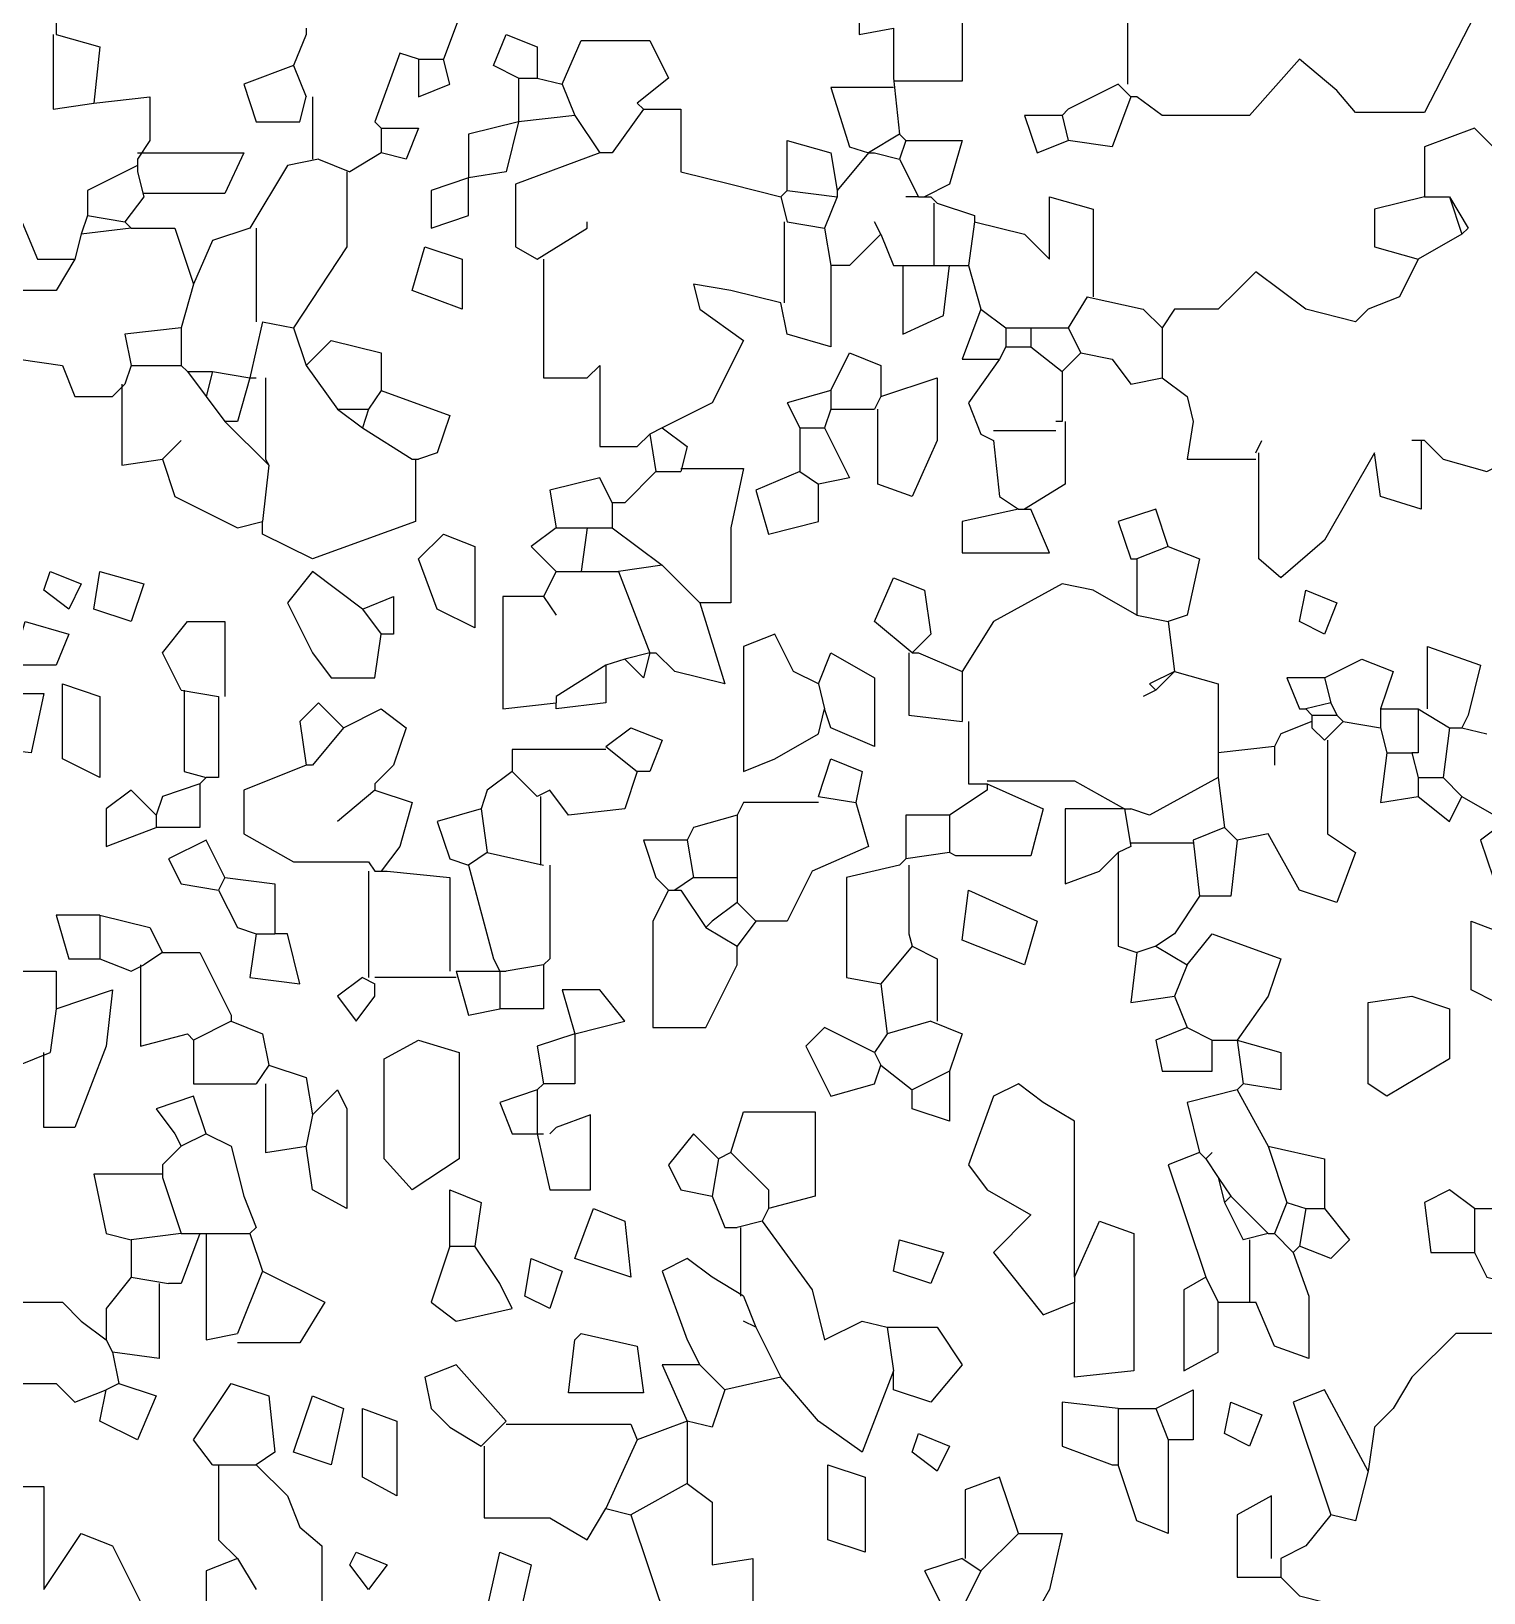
# Model space of a CAD drawing. Header units: metres. Extents: x -3.5 to 3.6, y -0.1 to 12.6.
# Drawn here: x -0.533 to 1.238, y 8.325 to 10.23 of the extents above; entities that cross this region are included whole.
import ezdxf

# ---------------------------------------------------------------- set-up
doc = ezdxf.new("R2010")
doc.units = ezdxf.units.M
doc.header["$LTSCALE"] = 0.2

msp = doc.modelspace()

# ---------------------------------------------------------------- linework, layer by layer
at = {"linetype": 'Continuous', "flags": 128}
for points in [[(0.3429, 10.3556), (0.4115, 10.3632), (0.4115, 10.2946), (0.4763, 10.3175), (0.4763, 10.226), (0.5182, 10.2337)], [(-0.0152, 10.3175), (-0.0076, 10.2565), (-0.0305, 10.1956)], [(1.2268, 10.2489), (1.3259, 10.2489), (1.3564, 10.2794), (1.3792, 10.2565), (1.4097, 10.2413), (1.4173, 10.2032), (1.4249, 10.1803), (1.3945, 10.1575), (1.4097, 10.1194), (1.4326, 10.0965), (1.3945, 10.0813), (1.3564, 10.0432), (1.2878, 10.0813), (1.2497, 10.0889), (1.2268, 10.1117), (1.1659, 10.0889), (1.1659, 10.0279)], [(-0.5029, 10.2413), (-0.5029, 10.226)], [(-0.1981, 10.2337), (-0.1981, 10.226)], [(0.602, 10.2413), (0.602, 10.1689), (0.5182, 10.1689)], [(0.5182, 10.2337), (0.5182, 10.1727)], [(0.8039, 10.2413), (0.8039, 10.1651)], [(1.2268, 10.2489), (1.1659, 10.1308), (1.082, 10.1308), (1.0592, 10.1575), (1.0135, 10.1956), (0.9525, 10.127), (0.8458, 10.127), (0.8153, 10.1498), (0.8077, 10.1498)], [(-0.5067, 10.226), (-0.5067, 10.1346), (-0.4572, 10.1422)], [(-0.5029, 10.226), (-0.4496, 10.2108), (-0.4572, 10.1422)], [(-0.1981, 10.226), (-0.2134, 10.1879)], [(0.061, 10.1727), (0.0305, 10.1879), (0.0457, 10.226), (0.0838, 10.2108), (0.0838, 10.1727)], [(0.1143, 10.1651), (0.1372, 10.2184), (0.221, 10.2184), (0.2438, 10.1727), (0.2057, 10.1422), (0.2134, 10.1346)], [(-0.061, 10.1956), (-0.0838, 10.2032), (-0.1143, 10.1194), (-0.1067, 10.1117)], [(-0.061, 10.1956), (-0.0305, 10.1956)], [(-0.061, 10.1956), (-0.061, 10.1498), (-0.0229, 10.1651), (-0.0305, 10.1956)], [(-0.2134, 10.1879), (-0.2743, 10.1651), (-0.2591, 10.1194), (-0.2057, 10.1194), (-0.1981, 10.1498)], [(-0.2134, 10.1879), (-0.1981, 10.1498)], [(0.061, 10.1727), (0.0838, 10.1727)], [(0.061, 10.1727), (0.061, 10.1194)], [(0.0838, 10.1727), (0.1143, 10.1651)], [(0.1143, 10.1651), (0.1295, 10.127)], [(0.5182, 10.1613), (0.442, 10.1613), (0.4648, 10.0889), (0.4877, 10.0813)], [(0.5182, 10.1727), (0.5258, 10.1041)], [(0.7925, 10.1651), (0.7315, 10.1346), (0.7239, 10.127)], [(0.7925, 10.1651), (0.8077, 10.1498)], [(-0.4572, 10.1422), (-0.3886, 10.1498), (-0.3886, 10.0965), (-0.4039, 10.0736)], [(-0.1905, 10.1498), (-0.1905, 10.0736)], [(0.8077, 10.1498), (0.7849, 10.0889), (0.7315, 10.0965)], [(0.061, 10.1194), (0, 10.1041), (0, 10.0508)], [(0.061, 10.1194), (0.0457, 10.0584), (0, 10.0508)], [(0.1295, 10.127), (0.061, 10.1194)], [(0.1295, 10.127), (0.16, 10.0813)], [(0.2134, 10.1346), (0.1753, 10.0813), (0.16, 10.0813)], [(0.2134, 10.1346), (0.2591, 10.1346), (0.2591, 10.0584), (0.32, 10.0432), (0.381, 10.0279)], [(0.7239, 10.127), (0.6782, 10.127), (0.6934, 10.0813), (0.7315, 10.0965)], [(0.7239, 10.127), (0.7315, 10.0965)], [(-0.1067, 10.1117), (-0.1067, 10.0813)], [(-0.1067, 10.1117), (-0.061, 10.1117), (-0.0762, 10.0736), (-0.1067, 10.0813)], [(0.5258, 10.1041), (0.4877, 10.0813)], [(0.5258, 10.1041), (0.5334, 10.0965)], [(-0.4039, 10.0813), (-0.2743, 10.0813), (-0.2972, 10.0317), (-0.3962, 10.0317)], [(-0.1067, 10.0813), (-0.1448, 10.0584)], [(0.16, 10.0813), (0.0572, 10.0432), (0.0572, 9.967), (0.0838, 9.9517)], [(0.3886, 10.0355), (0.3886, 10.0965), (0.442, 10.0813), (0.4496, 10.0355)], [(0.4877, 10.0813), (0.4496, 10.0355)], [(0.4877, 10.0813), (0.4953, 10.0813)], [(0.4953, 10.0813), (0.5258, 10.0736)], [(0.5334, 10.0965), (0.5258, 10.0736)], [(0.5334, 10.0965), (0.602, 10.0965), (0.5867, 10.0432), (0.5563, 10.0279)], [(-0.4039, 10.066), (-0.4648, 10.0355), (-0.4648, 10.0051)], [(-0.4039, 10.0736), (-0.4039, 10.066)], [(-0.4039, 10.066), (-0.4039, 10.0584)], [(-0.1829, 10.0736), (-0.221, 10.066), (-0.2667, 9.9898)], [(-0.1829, 10.0736), (-0.1448, 10.0584)], [(0.5258, 10.0736), (0.5486, 10.0279)], [(-0.6858, 10.0051), (-0.6325, 9.9898), (-0.5639, 10.0432), (-0.5258, 9.9517), (-0.4801, 9.9517)], [(-0.4039, 10.0584), (-0.3962, 10.0279)], [(-0.1486, 10.0584), (-0.1486, 9.967), (-0.2134, 9.8679)], [(0, 10.0508), (-0.0457, 10.0355), (-0.0457, 9.9898), (0, 10.0051), (0, 10.0508)], [(-0.3962, 10.0279), (-0.4191, 9.9974)], [(0.3886, 10.0355), (0.381, 10.0279)], [(0.381, 10.0279), (0.3886, 9.9974)], [(0.3886, 10.0355), (0.4496, 10.0279)], [(0.4496, 10.0279), (0.4343, 9.9898)], [(0.4496, 10.0355), (0.4496, 10.0279)], [(0.5486, 10.0279), (0.5334, 10.0279)], [(0.5486, 10.0279), (0.5563, 10.0279)], [(0.5563, 10.0279), (0.5639, 10.0279)], [(0.5639, 10.0279), (0.5715, 10.0203)], [(0.6172, 9.9974), (0.6782, 9.9822), (0.7087, 9.9517), (0.7087, 10.0279), (0.762, 10.0127), (0.762, 9.906)], [(1.1659, 10.0279), (1.1049, 10.0127), (1.1049, 9.967), (1.1582, 9.9517)], [(1.1659, 10.0279), (1.1963, 10.0279)], [(1.1963, 10.0279), (1.2192, 9.9898), (1.2116, 9.9822)], [(1.1963, 10.0279), (1.2116, 9.9822)], [(-0.4648, 10.0051), (-0.4724, 9.9822)], [(-0.4648, 10.0051), (-0.4191, 9.9974)], [(0.5677, 10.0203), (0.5677, 9.9441)], [(0.5715, 10.0203), (0.6172, 10.0051), (0.6172, 9.9974)], [(-0.4115, 9.9898), (-0.4724, 9.9822)], [(-0.4191, 9.9974), (-0.4115, 9.9898)], [(-0.4115, 9.9898), (-0.3581, 9.9898), (-0.3353, 9.9212)], [(-0.2667, 9.9898), (-0.3124, 9.9746), (-0.3353, 9.9212)], [(-0.2591, 9.9898), (-0.2591, 9.8755)], [(0.0838, 9.9517), (0.1448, 9.9898), (0.1448, 9.9974)], [(0.3848, 9.9974), (0.3848, 9.8984)], [(0.3886, 9.9974), (0.4343, 9.9898)], [(0.4343, 9.9898), (0.442, 9.9441)], [(0.5029, 9.9822), (0.4953, 9.9974)], [(0.6172, 9.9974), (0.6096, 9.9441)], [(-0.4724, 9.9822), (-0.4801, 9.9517)], [(-0.0533, 9.967), (-0.0076, 9.9517), (-0.0076, 9.8908), (-0.0686, 9.9136), (-0.0533, 9.967)], [(0.5029, 9.9822), (0.4648, 9.9441), (0.442, 9.9441)], [(0.5029, 9.9822), (0.5182, 9.9441), (0.5334, 9.9441)], [(1.2116, 9.9822), (1.1582, 9.9517)], [(-0.4801, 9.9517), (-0.5029, 9.9136), (-0.5486, 9.9136)], [(0.0914, 9.9517), (0.0914, 9.8069), (0.1448, 9.8069), (0.16, 9.8222), (0.16, 9.7231), (0.2057, 9.7231), (0.221, 9.7384)], [(1.1582, 9.9517), (1.1354, 9.906), (1.0973, 9.8908), (1.082, 9.8755), (1.0211, 9.8908), (0.9601, 9.9365), (0.9373, 9.9136), (0.9144, 9.8908), (0.8611, 9.8908), (0.8458, 9.8679)], [(0.442, 9.9441), (0.442, 9.845), (0.3886, 9.8603), (0.381, 9.8984)], [(0.5296, 9.9441), (0.5296, 9.8603), (0.5791, 9.8831), (0.5867, 9.9441)], [(0.5334, 9.9441), (0.5639, 9.9441)], [(0.5639, 9.9441), (0.5867, 9.9441)], [(0.5867, 9.9441), (0.6096, 9.9441)], [(0.6096, 9.9441), (0.6248, 9.8908)], [(-0.3353, 9.9212), (-0.3505, 9.8679)], [(0.381, 9.8984), (0.32, 9.9136), (0.2743, 9.9212), (0.2819, 9.8908), (0.3353, 9.8527), (0.2972, 9.7765), (0.2362, 9.746)], [(0.6248, 9.8908), (0.602, 9.8298), (0.6477, 9.8298)], [(0.6248, 9.8908), (0.6553, 9.8679)], [(0.7544, 9.906), (0.7315, 9.8679)], [(0.7544, 9.906), (0.823, 9.8908), (0.8458, 9.8679)], [(-0.2515, 9.8755), (-0.2667, 9.8069)], [(-0.2515, 9.8755), (-0.2134, 9.8679)], [(-0.3505, 9.8679), (-0.4191, 9.8603), (-0.4115, 9.8222)], [(-0.3505, 9.8679), (-0.3505, 9.8222)], [(-0.2134, 9.8679), (-0.1981, 9.8222)], [(-0.1981, 9.8222), (-0.1676, 9.8527), (-0.1067, 9.8374), (-0.1067, 9.7917)], [(0.6553, 9.8679), (0.6858, 9.8679)], [(0.6553, 9.8679), (0.6553, 9.845)], [(0.6858, 9.8679), (0.7315, 9.8679)], [(0.6858, 9.8679), (0.6858, 9.845)], [(0.7315, 9.8679), (0.7468, 9.8374)], [(0.8458, 9.8679), (0.8458, 9.8069)], [(0.442, 9.7917), (0.4648, 9.8374), (0.5029, 9.8222), (0.5029, 9.7841)], [(0.6553, 9.845), (0.6477, 9.8298)], [(0.6553, 9.845), (0.6858, 9.845)], [(0.6858, 9.845), (0.7239, 9.8146)], [(0.7468, 9.8374), (0.7239, 9.8146)], [(0.7468, 9.8374), (0.7849, 9.8298), (0.8077, 9.7993), (0.8458, 9.8069)], [(-0.5486, 9.8298), (-0.4953, 9.8222), (-0.4801, 9.7841), (-0.4343, 9.7841), (-0.4191, 9.7993)], [(-0.4115, 9.8222), (-0.4191, 9.7993)], [(-0.4115, 9.8222), (-0.3505, 9.8222)], [(-0.3505, 9.8222), (-0.3429, 9.8146)], [(-0.3429, 9.8146), (-0.3124, 9.8146)], [(-0.3429, 9.8146), (-0.32, 9.7841)], [(-0.3124, 9.8146), (-0.32, 9.7841)], [(-0.3124, 9.8146), (-0.2667, 9.8069)], [(-0.1981, 9.8222), (-0.16, 9.7688)], [(0.6477, 9.8298), (0.6096, 9.7765), (0.6248, 9.7384), (0.6401, 9.7307)], [(0.7239, 9.8146), (0.7239, 9.7536), (0.7163, 9.7536)], [(-0.4229, 9.7993), (-0.4229, 9.7003), (-0.3734, 9.7079)], [(-0.2667, 9.8069), (-0.2819, 9.7536), (-0.2972, 9.7536)], [(-0.2667, 9.8069), (-0.2591, 9.8069)], [(-0.2477, 9.8069), (-0.2477, 9.7079), (-0.2438, 9.7003)], [(0.5029, 9.7841), (0.5715, 9.8069), (0.5715, 9.7307), (0.541, 9.6622), (0.4991, 9.6774), (0.4991, 9.7688)], [(0.8458, 9.8069), (0.8763, 9.7841), (0.8839, 9.7536), (0.8763, 9.7079), (0.9601, 9.7079)], [(-0.32, 9.7841), (-0.2972, 9.7536)], [(-0.1067, 9.7917), (-0.1219, 9.7688)], [(-0.1067, 9.7917), (-0.0229, 9.7612), (-0.0381, 9.7155), (-0.061, 9.7079)], [(0.442, 9.7917), (0.3886, 9.7765), (0.4039, 9.746)], [(0.442, 9.7917), (0.442, 9.7688)], [(0.5029, 9.7841), (0.4953, 9.7688)], [(-0.16, 9.7688), (-0.1219, 9.7688)], [(-0.16, 9.7688), (-0.1295, 9.746)], [(-0.1219, 9.7688), (-0.1295, 9.746)], [(0.442, 9.7688), (0.4343, 9.746)], [(0.442, 9.7688), (0.4953, 9.7688)], [(-0.2972, 9.7536), (-0.2438, 9.7003)], [(-0.1295, 9.746), (-0.0686, 9.7079), (-0.061, 9.7079)], [(0.2362, 9.746), (0.221, 9.7384)], [(0.221, 9.7384), (0.2286, 9.6926)], [(0.2362, 9.746), (0.2667, 9.7231), (0.2591, 9.6926)], [(0.4039, 9.746), (0.4343, 9.746)], [(0.4039, 9.746), (0.4039, 9.6926)], [(0.4343, 9.746), (0.4648, 9.685), (0.4267, 9.6774)], [(0.7163, 9.7422), (0.6401, 9.7422)], [(0.7277, 9.7536), (0.7277, 9.6774), (0.6782, 9.6469)], [(-0.3734, 9.7079), (-0.3505, 9.7307)], [(0.6401, 9.7307), (0.6477, 9.6622), (0.6706, 9.6469)], [(0.9601, 9.7155), (0.9677, 9.7307)], [(1.1621, 9.7307), (1.1621, 9.6469), (1.1125, 9.6622), (1.1049, 9.7155), (1.0439, 9.6088), (0.9906, 9.5631), (0.9639, 9.586), (0.9639, 9.7155)], [(1.1659, 9.7307), (1.1506, 9.7307)], [(1.1659, 9.7307), (1.1887, 9.7079), (1.2421, 9.6926), (1.2573, 9.7003)], [(-0.3734, 9.7079), (-0.3581, 9.6622), (-0.2819, 9.6241), (-0.2515, 9.6317)], [(-0.0648, 9.7079), (-0.0648, 9.6317), (-0.1905, 9.586), (-0.2515, 9.6164), (-0.2515, 9.6317)], [(-0.2438, 9.7003), (-0.2515, 9.6317)], [(0.1753, 9.6545), (0.16, 9.685), (0.0991, 9.6698), (0.1067, 9.6241)], [(0.2286, 9.6926), (0.1905, 9.6545), (0.1753, 9.6545)], [(0.2286, 9.6926), (0.2591, 9.6926)], [(0.2591, 9.6965), (0.3353, 9.6965), (0.32, 9.6241), (0.32, 9.5326), (0.2819, 9.5326)], [(0.4039, 9.6926), (0.3505, 9.6698), (0.3658, 9.6164), (0.4267, 9.6317), (0.4267, 9.6774)], [(0.4039, 9.6926), (0.4267, 9.6774)], [(0.1753, 9.6545), (0.1753, 9.6241)], [(0.6706, 9.6469), (0.602, 9.6317), (0.602, 9.5936), (0.7087, 9.5936), (0.6858, 9.6469)], [(0.6706, 9.6469), (0.6782, 9.6469)], [(0.6782, 9.6469), (0.6858, 9.6469)], [(0.8534, 9.6012), (0.8382, 9.6469), (0.7925, 9.6317), (0.8077, 9.586), (0.8153, 9.586)], [(0.1067, 9.6241), (0.0762, 9.6012), (0.1067, 9.5707)], [(0.1067, 9.6241), (0.1448, 9.6241)], [(0.1448, 9.6241), (0.1372, 9.5707)], [(0.1448, 9.6241), (0.1753, 9.6241)], [(0.1753, 9.6241), (0.2362, 9.5783)], [(-0.0305, 9.6164), (0.0076, 9.6012), (0.0076, 9.5021), (-0.0381, 9.525), (-0.061, 9.586), (-0.0305, 9.6164)], [(0.8534, 9.6012), (0.8153, 9.586)], [(0.8153, 9.586), (0.8153, 9.5174)], [(0.8534, 9.6012), (0.8915, 9.586), (0.8763, 9.5174), (0.8534, 9.5098)], [(-0.5105, 9.5707), (-0.4724, 9.5555), (-0.4877, 9.525), (-0.5182, 9.5479), (-0.5105, 9.5707)], [(-0.4496, 9.5707), (-0.3962, 9.5555), (-0.4115, 9.5098), (-0.4572, 9.525), (-0.4496, 9.5707)], [(-0.1295, 9.525), (-0.1905, 9.5707), (-0.221, 9.5326), (-0.1905, 9.4717), (-0.1676, 9.4412), (-0.1143, 9.4412), (-0.1067, 9.4945)], [(0.1067, 9.5707), (0.0914, 9.5402)], [(0.1067, 9.5707), (0.1372, 9.5707)], [(0.1372, 9.5707), (0.1829, 9.5707)], [(0.2362, 9.5783), (0.1829, 9.5707)], [(0.1829, 9.5707), (0.221, 9.4717)], [(0.2362, 9.5783), (0.2819, 9.5326)], [(0.541, 9.4717), (0.4953, 9.5098), (0.5182, 9.5631), (0.5563, 9.5479), (0.5639, 9.4945), (0.541, 9.4717)], [(0.8153, 9.5174), (0.762, 9.5479), (0.7239, 9.5555), (0.6401, 9.5098), (0.602, 9.4488)], [(1.0211, 9.5479), (1.0592, 9.5326), (1.0439, 9.4945), (1.0135, 9.5098), (1.0211, 9.5479)], [(-0.1295, 9.525), (-0.0914, 9.5402), (-0.0914, 9.4945), (-0.1067, 9.4945)], [(0.0914, 9.5402), (0.0419, 9.5402), (0.0419, 9.4031), (0.1067, 9.4107)], [(0.0914, 9.5402), (0.1067, 9.5174)], [(0.2819, 9.5326), (0.3124, 9.4336), (0.2515, 9.4488), (0.2286, 9.4717)], [(-0.541, 9.5098), (-0.4877, 9.4945), (-0.5029, 9.4564), (-0.5563, 9.4564), (-0.541, 9.5098)], [(-0.3505, 9.4259), (-0.3734, 9.4717), (-0.3429, 9.5098), (-0.2972, 9.5098), (-0.2972, 9.4183)], [(-0.1295, 9.525), (-0.1067, 9.4945)], [(0.8153, 9.5174), (0.8534, 9.5098)], [(0.8534, 9.5098), (0.8611, 9.4488)], [(0.4267, 9.4336), (0.3962, 9.4488), (0.3734, 9.4945), (0.3353, 9.4793), (0.3353, 9.3269), (0.3734, 9.3421), (0.4267, 9.3726), (0.4343, 9.4031)], [(0.221, 9.4717), (0.1905, 9.464)], [(0.221, 9.4717), (0.2134, 9.4412), (0.1905, 9.464)], [(0.221, 9.4717), (0.2286, 9.4717)], [(0.4267, 9.4336), (0.442, 9.4717), (0.4953, 9.4412), (0.4953, 9.3574), (0.442, 9.3802), (0.4343, 9.4031)], [(0.5372, 9.4717), (0.5372, 9.3955), (0.602, 9.3878)], [(0.541, 9.4717), (0.5486, 9.4717)], [(0.5486, 9.4717), (0.602, 9.4488)], [(1.1697, 9.4031), (1.1697, 9.4793), (1.2344, 9.4564), (1.2192, 9.3955), (1.2116, 9.3802)], [(0.1676, 9.4564), (0.1067, 9.4183), (0.1067, 9.4107)], [(0.1676, 9.4564), (0.1676, 9.4107), (0.1067, 9.4031), (0.1067, 9.4107)], [(0.1905, 9.464), (0.1676, 9.4564)], [(1.0439, 9.4412), (1.0897, 9.464), (1.1278, 9.4488), (1.1125, 9.4031)], [(-0.4953, 9.4336), (-0.4496, 9.4183), (-0.4496, 9.3193), (-0.4953, 9.3421), (-0.4953, 9.4336)], [(0.4267, 9.4336), (0.4343, 9.4031)], [(0.602, 9.4488), (0.602, 9.3878)], [(0.8611, 9.4488), (0.8306, 9.4336), (0.8382, 9.4259)], [(0.8611, 9.4488), (0.8382, 9.4259)], [(0.8611, 9.4488), (0.9144, 9.4336), (0.9144, 9.3497)], [(1.0439, 9.4412), (0.9982, 9.4412), (1.0135, 9.4031), (1.0211, 9.4031)], [(1.0439, 9.4412), (1.0516, 9.4107)], [(-0.602, 9.4221), (-0.5182, 9.4221), (-0.5334, 9.3497), (-0.602, 9.3574)], [(-0.3505, 9.4259), (-0.3048, 9.4183)], [(-0.3467, 9.4259), (-0.3467, 9.3269), (-0.32, 9.3193)], [(-0.3048, 9.4183), (-0.3048, 9.3193), (-0.32, 9.3193)], [(0.8382, 9.4259), (0.823, 9.4183)], [(-0.1524, 9.3802), (-0.1829, 9.4107), (-0.2057, 9.3878), (-0.1981, 9.3345)], [(-0.1524, 9.3802), (-0.1067, 9.4031), (-0.0762, 9.3802), (-0.0914, 9.3345), (-0.1143, 9.3116), (-0.1143, 9.304)], [(1.0516, 9.4107), (1.0211, 9.4031)], [(1.0211, 9.4031), (1.0287, 9.3955)], [(1.0287, 9.3955), (1.0592, 9.3955)], [(1.0287, 9.3955), (1.0287, 9.3878)], [(1.0516, 9.4107), (1.0592, 9.3955)], [(1.0592, 9.3955), (1.0668, 9.3878)], [(1.1125, 9.4031), (1.1582, 9.4031)], [(1.1125, 9.4031), (1.1125, 9.3802)], [(1.1582, 9.3955), (1.1582, 9.3497), (1.1506, 9.3497)], [(1.1582, 9.4031), (1.1582, 9.3955)], [(1.1582, 9.4031), (1.1963, 9.3802)], [(-0.1524, 9.3802), (-0.1905, 9.3345), (-0.1981, 9.3345)], [(0.1676, 9.3574), (0.1981, 9.3802), (0.2362, 9.365), (0.221, 9.3269), (0.2057, 9.3269)], [(0.6096, 9.3878), (0.6096, 9.3116), (0.6325, 9.3116)], [(1.0287, 9.3878), (0.9906, 9.3726), (0.983, 9.3574)], [(1.0287, 9.3878), (1.0287, 9.3802)], [(1.0287, 9.3802), (1.0439, 9.365)], [(1.0668, 9.3878), (1.0439, 9.365)], [(1.0668, 9.3878), (1.1125, 9.3802)], [(1.1125, 9.3802), (1.1201, 9.3497)], [(1.1963, 9.3802), (1.1887, 9.3193)], [(1.1963, 9.3802), (1.2116, 9.3802)], [(1.2116, 9.3802), (1.2421, 9.3726)], [(0.1676, 9.3574), (0.2057, 9.3269)], [(0.983, 9.3574), (0.9144, 9.3497)], [(1.0478, 9.365), (1.0478, 9.2507), (1.082, 9.2278), (1.0592, 9.1669), (1.0135, 9.1821), (0.9754, 9.2507), (0.9373, 9.2431)], [(0.983, 9.3574), (0.983, 9.3345)], [(0.1676, 9.3536), (0.0533, 9.3536), (0.0533, 9.3269)], [(0.4267, 9.2964), (0.442, 9.3421), (0.4801, 9.3269), (0.4724, 9.2888)], [(0.9144, 9.3497), (0.9144, 9.3193)], [(1.1201, 9.3497), (1.1125, 9.2888), (1.1582, 9.2964)], [(1.1201, 9.3497), (1.1506, 9.3497)], [(1.1506, 9.3497), (1.1582, 9.3193)], [(-0.32, 9.3193), (-0.3277, 9.3116)], [(-0.1981, 9.3345), (-0.2743, 9.304), (-0.2743, 9.2507), (-0.2134, 9.2164), (-0.1219, 9.2164), (-0.1143, 9.205)], [(0.0533, 9.3269), (0.0229, 9.304), (0.0152, 9.2812)], [(0.0533, 9.3269), (0.0838, 9.2964)], [(0.2057, 9.3269), (0.1905, 9.2812), (0.1219, 9.2735), (0.0991, 9.304), (0.0838, 9.2964)], [(0.9144, 9.3193), (0.8306, 9.2735), (0.8077, 9.2812)], [(0.9144, 9.3193), (0.922, 9.2583)], [(1.1582, 9.3193), (1.1887, 9.3193)], [(1.1582, 9.3193), (1.1582, 9.2964)], [(1.1887, 9.3193), (1.2116, 9.2964)], [(-0.381, 9.2735), (-0.4115, 9.304), (-0.442, 9.2812), (-0.442, 9.2354), (-0.381, 9.2583)], [(-0.3277, 9.3116), (-0.3734, 9.2964), (-0.381, 9.2735)], [(-0.3277, 9.3116), (-0.3277, 9.2583), (-0.381, 9.2583)], [(-0.1143, 9.304), (-0.16, 9.2659)], [(-0.1143, 9.304), (-0.0686, 9.2888), (-0.0838, 9.2354), (-0.1067, 9.205)], [(0.6325, 9.3116), (0.701, 9.2812), (0.6858, 9.224), (0.5944, 9.224), (0.5867, 9.2278)], [(0.6325, 9.304), (0.5867, 9.2735)], [(0.6325, 9.3155), (0.7391, 9.3155), (0.8001, 9.2812)], [(0.6325, 9.3116), (0.6325, 9.304)], [(0.0152, 9.2812), (-0.0381, 9.2659), (-0.0229, 9.2202), (0, 9.2126)], [(0.0152, 9.2812), (0.0229, 9.2278)], [(0.0876, 9.2964), (0.0876, 9.2126)], [(0.4267, 9.2888), (0.3353, 9.2888), (0.3277, 9.2735)], [(0.4724, 9.2888), (0.4877, 9.2354), (0.4191, 9.205), (0.3886, 9.144), (0.3505, 9.144)], [(0.4267, 9.2964), (0.4724, 9.2888)], [(0.8001, 9.2812), (0.7277, 9.2812), (0.7277, 9.1897), (0.7696, 9.205), (0.7925, 9.2278)], [(0.8001, 9.2812), (0.8077, 9.2812)], [(0.8001, 9.2812), (0.8077, 9.2354)], [(1.1582, 9.2964), (1.1963, 9.2659), (1.2116, 9.2964)], [(1.2116, 9.2964), (1.2649, 9.2659)], [(-0.381, 9.2735), (-0.381, 9.2583)], [(0.3277, 9.2735), (0.2743, 9.2583), (0.2667, 9.2431)], [(0.3277, 9.2735), (0.3277, 9.1973)], [(0.5867, 9.2735), (0.5334, 9.2735), (0.5334, 9.2202)], [(0.5867, 9.2735), (0.5867, 9.2278)], [(1.2649, 9.2659), (1.2344, 9.2431), (1.2497, 9.1973), (1.303, 9.2126), (1.3106, 9.2278)], [(-0.2972, 9.1973), (-0.32, 9.2431), (-0.3658, 9.2202), (-0.3505, 9.1897), (-0.3048, 9.1821)], [(0.2667, 9.2431), (0.2134, 9.2431), (0.2286, 9.1973), (0.2438, 9.1821)], [(0.2667, 9.2431), (0.2743, 9.1973)], [(0.922, 9.2583), (0.8839, 9.2431)], [(0.8839, 9.2431), (0.8915, 9.1745)], [(0.9373, 9.2431), (0.9296, 9.1745), (0.8915, 9.1745)], [(0.922, 9.2583), (0.9373, 9.2431)], [(0.0229, 9.2278), (0, 9.2126)], [(0.0229, 9.2278), (0.0914, 9.2126)], [(0.5867, 9.2278), (0.5334, 9.2202)], [(0.8077, 9.2354), (0.7925, 9.2278)], [(0.7925, 9.2278), (0.7925, 9.1135), (0.8153, 9.1059)], [(0.8839, 9.2392), (0.8077, 9.2392)], [(-0.1219, 9.205), (-0.1219, 9.0754)], [(-0.1143, 9.205), (-0.1067, 9.205)], [(-0.1067, 9.205), (-0.0991, 9.205)], [(-0.0991, 9.205), (-0.0229, 9.1973), (-0.0229, 9.083)], [(0, 9.2126), (0.0305, 9.0983), (0.0381, 9.083)], [(0.0991, 9.2126), (0.0991, 9.0983), (0.0914, 9.0907)], [(0.5258, 9.2126), (0.461, 9.1973), (0.461, 9.0754), (0.5029, 9.0678)], [(0.5334, 9.2202), (0.5258, 9.2126)], [(0.5372, 9.2126), (0.5372, 9.1288), (0.541, 9.1135)], [(-0.2972, 9.1973), (-0.3048, 9.1821)], [(-0.2972, 9.1973), (-0.2362, 9.1897), (-0.2362, 9.1288)], [(0.2743, 9.1973), (0.2515, 9.1821)], [(0.2743, 9.1973), (0.3277, 9.1973)], [(0.3277, 9.1973), (0.3277, 9.1669)], [(-0.6401, 9.1669), (-0.5829, 9.1669), (-0.5829, 9.083), (-0.5029, 9.083), (-0.5029, 9.0373)], [(-0.3048, 9.1821), (-0.2819, 9.1364), (-0.2591, 9.1288)], [(0.2438, 9.1821), (0.2248, 9.144), (0.2248, 9.0145), (0.2896, 9.0145), (0.3277, 9.0907), (0.3277, 9.1135)], [(0.2438, 9.1821), (0.2515, 9.1821)], [(0.2515, 9.1821), (0.2591, 9.1821)], [(0.2591, 9.1821), (0.2896, 9.1364)], [(0.3277, 9.1669), (0.2972, 9.144), (0.2896, 9.1364)], [(0.3277, 9.1669), (0.3505, 9.144)], [(0.6096, 9.1821), (0.6934, 9.144), (0.6782, 9.0907), (0.602, 9.1211), (0.6096, 9.1821)], [(0.8915, 9.1745), (0.8611, 9.1288), (0.8382, 9.1135)], [(-0.4496, 9.1516), (-0.5029, 9.1516), (-0.4877, 9.0983), (-0.4496, 9.0983)], [(-0.4496, 9.1516), (-0.3886, 9.1364), (-0.3734, 9.1059)], [(-0.4496, 9.1516), (-0.4496, 9.0983)], [(-0.2591, 9.1288), (-0.2667, 9.0754), (-0.2057, 9.0678), (-0.221, 9.1288), (-0.2362, 9.1288)], [(-0.2591, 9.1288), (-0.2362, 9.1288)], [(0.2896, 9.1364), (0.3277, 9.1135)], [(0.3505, 9.144), (0.3277, 9.1135)], [(0.8763, 9.0907), (0.9068, 9.1288), (0.9906, 9.0983), (0.9754, 9.0526), (0.9373, 8.9992)], [(1.223, 9.144), (1.284, 9.1211), (1.284, 9.0297), (1.223, 9.0602), (1.223, 9.144)], [(0.541, 9.1135), (0.5029, 9.0678)], [(0.541, 9.1135), (0.5715, 9.0983), (0.5715, 9.0221)], [(0.8382, 9.1135), (0.8153, 9.1059)], [(0.8382, 9.1135), (0.8763, 9.0907)], [(-0.4496, 9.0983), (-0.4115, 9.083), (-0.3962, 9.0907)], [(-0.4001, 9.0907), (-0.4001, 8.9916), (-0.3429, 9.0068), (-0.3353, 8.9992)], [(-0.3734, 9.1059), (-0.3962, 9.0907)], [(-0.3734, 9.1059), (-0.3277, 9.1059), (-0.2896, 9.0297), (-0.2896, 9.0221)], [(0.0914, 9.0907), (0.0914, 9.0373), (0.0381, 9.0373)], [(0.0914, 9.0907), (0.0457, 9.083)], [(0.8153, 9.1059), (0.8077, 9.0449), (0.8611, 9.0526)], [(0.8763, 9.0907), (0.8611, 9.0526)], [(-0.1295, 9.0754), (-0.16, 9.0526), (-0.1372, 9.0221), (-0.1143, 9.0526), (-0.1143, 9.0678)], [(-0.1295, 9.0754), (-0.1143, 9.0678)], [(-0.0152, 9.0754), (-0.1143, 9.0754)], [(-0.0152, 9.083), (0.0381, 9.083)], [(-0.0152, 9.083), (0, 9.0297), (0.0381, 9.0373)], [(0.0381, 9.083), (0.0457, 9.083)], [(0.0381, 9.083), (0.0381, 9.0373)], [(-0.5029, 9.0373), (-0.4343, 9.0602), (-0.442, 8.9916), (-0.4801, 8.8925), (-0.5182, 8.8925), (-0.5182, 8.984)], [(0.1295, 9.0068), (0.1905, 9.0221), (0.16, 9.0602), (0.1143, 9.0602), (0.1295, 9.0068)], [(0.5029, 9.0678), (0.5105, 9.0068)], [(0.8611, 9.0526), (0.8763, 9.0145)], [(1.1506, 9.0526), (1.1963, 9.0373), (1.1963, 8.9764), (1.1201, 8.9306), (1.0973, 8.9459), (1.0973, 9.0449), (1.1506, 9.0526)], [(-0.5029, 9.0373), (-0.5105, 8.984)], [(-0.6477, 9.0221), (-0.5791, 8.9992), (-0.5486, 8.9687), (-0.5105, 8.984)], [(-0.2896, 9.0221), (-0.3353, 8.9992)], [(-0.2896, 9.0221), (-0.2515, 9.0068), (-0.2438, 8.9687)], [(0.4953, 8.984), (0.4343, 9.0145), (0.4115, 8.9916), (0.442, 8.9306), (0.4953, 8.9459), (0.5029, 8.9687)], [(0.5639, 9.0221), (0.5105, 9.0068)], [(0.5639, 9.0221), (0.602, 9.0068), (0.5867, 8.9611)], [(0.8763, 9.0145), (0.8382, 8.9992), (0.8458, 8.9611), (0.9068, 8.9611), (0.9068, 8.9992)], [(0.8763, 9.0145), (0.9068, 8.9992)], [(-0.3353, 8.9992), (-0.3353, 8.9459), (-0.2591, 8.9459)], [(-0.061, 8.9992), (-0.0114, 8.984), (-0.0114, 8.8544), (-0.0686, 8.8163), (-0.1029, 8.8544), (-0.1029, 8.9764), (-0.061, 8.9992)], [(0.1295, 9.0068), (0.0838, 8.9916), (0.0914, 8.9459)], [(0.1295, 9.0068), (0.1295, 8.9459), (0.0914, 8.9459)], [(0.5105, 9.0068), (0.4953, 8.984)], [(0.9068, 8.9992), (0.9373, 8.9992)], [(0.9373, 8.9992), (0.9449, 8.9459)], [(0.9373, 8.9992), (0.9906, 8.984), (0.9906, 8.9383), (0.9449, 8.9459)], [(0.4953, 8.984), (0.5029, 8.9687)], [(-0.2438, 8.9687), (-0.2591, 8.9459)], [(-0.2438, 8.9687), (-0.1981, 8.9535), (-0.1905, 8.9078)], [(0.5029, 8.9687), (0.541, 8.9383)], [(0.5867, 8.9611), (0.541, 8.9383)], [(0.5867, 8.9611), (0.5867, 8.9002), (0.541, 8.9154), (0.541, 8.9383)], [(-0.2477, 8.9459), (-0.2477, 8.8621), (-0.1981, 8.8697)], [(-0.1905, 8.9078), (-0.16, 8.9383), (-0.1486, 8.9154), (-0.1486, 8.7935), (-0.1905, 8.8163), (-0.1981, 8.8697)], [(0.0838, 8.9383), (0.0381, 8.923), (0.0533, 8.8849), (0.0838, 8.8849)], [(0.0914, 8.9459), (0.0838, 8.9383)], [(0.0838, 8.9383), (0.0838, 8.8849)], [(0.7391, 8.7097), (0.7391, 8.9002), (0.701, 8.923), (0.6706, 8.9459), (0.6401, 8.9306), (0.6096, 8.8468), (0.6325, 8.8163), (0.6858, 8.7859), (0.6401, 8.7401), (0.701, 8.6639), (0.7391, 8.6792)], [(0.9373, 8.9383), (0.8763, 8.923), (0.8915, 8.8621)], [(0.9449, 8.9459), (0.9373, 8.9383)], [(0.9373, 8.9383), (0.9754, 8.8697)], [(-0.32, 8.8849), (-0.3353, 8.9306), (-0.381, 8.9154), (-0.3581, 8.8849), (-0.3505, 8.8697)], [(-0.1905, 8.9078), (-0.1981, 8.8697)], [(0.0838, 8.8849), (0.0991, 8.8163), (0.1486, 8.8163), (0.1486, 8.9078), (0.1067, 8.8925), (0.0991, 8.8849)], [(0.32, 8.8621), (0.3353, 8.9116), (0.4229, 8.9116), (0.4229, 8.8087), (0.3658, 8.7935)], [(-0.32, 8.8849), (-0.3505, 8.8697)], [(-0.32, 8.8849), (-0.2896, 8.8697), (-0.2743, 8.8087), (-0.2591, 8.7706), (-0.2667, 8.763)], [(0.0838, 8.8849), (0.0914, 8.8849)], [(0.3048, 8.8544), (0.2743, 8.8849), (0.2438, 8.8468), (0.2591, 8.8163), (0.2972, 8.8087)], [(-0.3505, 8.8697), (-0.3734, 8.8468), (-0.3734, 8.8316)], [(0.32, 8.8621), (0.3048, 8.8544)], [(0.32, 8.8621), (0.3658, 8.8163), (0.3658, 8.7935)], [(0.8915, 8.8621), (0.8534, 8.8468), (0.8992, 8.7097)], [(0.8915, 8.8621), (0.8992, 8.8544)], [(0.8992, 8.8544), (0.9068, 8.8621)], [(0.9754, 8.8697), (0.9982, 8.8011)], [(0.9754, 8.8697), (1.0439, 8.8544), (1.0439, 8.7935)], [(0.3048, 8.8544), (0.2972, 8.8087)], [(0.8992, 8.8544), (0.9144, 8.8316)], [(-0.3734, 8.8354), (-0.4572, 8.8354), (-0.442, 8.763), (-0.4115, 8.7554)], [(-0.3734, 8.8316), (-0.3505, 8.763)], [(0.9144, 8.8316), (0.9296, 8.8087)], [(0.9144, 8.8316), (0.922, 8.8011)], [(-0.0229, 8.7478), (-0.0229, 8.8163), (0.0152, 8.8011), (0.0076, 8.7478)], [(0.2972, 8.8087), (0.3124, 8.7706), (0.3277, 8.7706)], [(0.9296, 8.8087), (0.922, 8.8011)], [(0.9296, 8.8087), (0.9754, 8.763)], [(1.2268, 8.7935), (1.1963, 8.8163), (1.1659, 8.8011), (1.1735, 8.7401), (1.2268, 8.7401)], [(0.1524, 8.7935), (0.1905, 8.7782), (0.1981, 8.7097), (0.1295, 8.7325), (0.1524, 8.7935)], [(0.3658, 8.7935), (0.3581, 8.7782)], [(0.922, 8.8011), (0.9449, 8.7554)], [(0.9982, 8.8011), (0.983, 8.763)], [(0.9982, 8.8011), (1.0211, 8.7935)], [(1.0211, 8.7935), (1.0135, 8.7478)], [(1.0439, 8.7935), (1.0744, 8.7554), (1.0516, 8.7325), (1.0135, 8.7478)], [(1.0211, 8.7935), (1.0439, 8.7935)], [(1.2268, 8.7935), (1.2954, 8.7935)], [(1.2268, 8.7935), (1.2268, 8.7401)], [(0.3581, 8.7782), (0.3277, 8.7706)], [(0.3315, 8.7706), (0.3315, 8.6868)], [(0.3581, 8.7782), (0.4191, 8.6944), (0.4343, 8.6335), (0.4801, 8.6563), (0.5105, 8.6487)], [(0.7391, 8.7097), (0.7696, 8.7782), (0.8115, 8.763), (0.8115, 8.5954), (0.7391, 8.5877), (0.7391, 8.6792)], [(-0.3505, 8.763), (-0.4115, 8.7554)], [(-0.4115, 8.7554), (-0.4115, 8.7097)], [(-0.3277, 8.763), (-0.3505, 8.702), (-0.3658, 8.702)], [(-0.3505, 8.763), (-0.3277, 8.763)], [(-0.3277, 8.763), (-0.32, 8.763)], [(-0.32, 8.763), (-0.3124, 8.763)], [(-0.32, 8.763), (-0.32, 8.6335), (-0.2819, 8.6411)], [(-0.3124, 8.763), (-0.2667, 8.763)], [(-0.2667, 8.763), (-0.2515, 8.7173)], [(-0.0229, 8.7478), (-0.0457, 8.6792), (-0.0152, 8.6563), (0.0533, 8.6716), (0.0381, 8.702), (0.0076, 8.7478)], [(-0.0229, 8.7478), (0.0076, 8.7478)], [(0.5258, 8.7554), (0.5791, 8.7401), (0.5639, 8.702), (0.5182, 8.7173), (0.5258, 8.7554)], [(0.9754, 8.763), (0.9449, 8.7554)], [(0.9525, 8.7554), (0.9525, 8.6792)], [(0.9754, 8.763), (0.983, 8.763)], [(0.983, 8.763), (1.0058, 8.7401)], [(1.0135, 8.7478), (1.0058, 8.7401)], [(0.0762, 8.7325), (0.1143, 8.7173), (0.0991, 8.6716), (0.0686, 8.6868), (0.0762, 8.7325)], [(0.3353, 8.6868), (0.2972, 8.7097), (0.2667, 8.7325), (0.2362, 8.7173), (0.2667, 8.6335), (0.2819, 8.603)], [(1.0058, 8.7401), (1.0249, 8.6868), (1.0249, 8.6106), (0.983, 8.6258), (0.9601, 8.6792)], [(1.2268, 8.7401), (1.2421, 8.7097), (1.2725, 8.702)], [(-0.4115, 8.7097), (-0.442, 8.6716), (-0.442, 8.6335)], [(-0.4115, 8.7097), (-0.3658, 8.702)], [(-0.2515, 8.7173), (-0.1753, 8.6792), (-0.2057, 8.6297), (-0.2819, 8.6297)], [(-0.2515, 8.7173), (-0.2819, 8.6411)], [(0.7391, 8.7097), (0.7391, 8.6792)], [(0.8992, 8.7097), (0.8725, 8.6944), (0.8725, 8.5954), (0.9144, 8.6182), (0.9144, 8.6792)], [(0.8992, 8.7097), (0.9144, 8.6792)], [(-0.3772, 8.702), (-0.3772, 8.6106), (-0.4343, 8.6182)], [(-0.5486, 8.6792), (-0.4953, 8.6792), (-0.4724, 8.6563), (-0.442, 8.6335)], [(0.3353, 8.6868), (0.3505, 8.6487)], [(0.9144, 8.6792), (0.9601, 8.6792)], [(0.3505, 8.6487), (0.3353, 8.6563)], [(-0.442, 8.6335), (-0.4343, 8.6182)], [(0.1372, 8.6411), (0.2057, 8.6258), (0.2134, 8.5687), (0.1219, 8.5687), (0.1295, 8.6335), (0.1372, 8.6411)], [(0.3505, 8.6487), (0.381, 8.5877)], [(0.5105, 8.6487), (0.5182, 8.5954)], [(0.5105, 8.6487), (0.5715, 8.6487), (0.602, 8.603), (0.5639, 8.5573), (0.5182, 8.5725), (0.5182, 8.5954)], [(1.2649, 8.6411), (1.204, 8.6411), (1.1506, 8.5877), (1.1278, 8.5496), (1.1049, 8.5268), (1.0973, 8.4734)], [(-0.5791, 8.6258), (-0.5639, 8.5801), (-0.5029, 8.5801), (-0.4801, 8.5573), (-0.442, 8.5725)], [(-0.4343, 8.6182), (-0.4267, 8.5801)], [(0.0457, 8.5344), (-0.0152, 8.603), (-0.0533, 8.5877), (-0.0457, 8.5496), (-0.0229, 8.5268), (0.0152, 8.5039)], [(0.2819, 8.603), (0.2362, 8.603), (0.2667, 8.5344)], [(0.2819, 8.603), (0.3124, 8.5725)], [(0.5182, 8.5954), (0.4801, 8.4963), (0.4267, 8.5344), (0.381, 8.5877)], [(-0.4267, 8.5801), (-0.381, 8.5649), (-0.4039, 8.5115), (-0.4496, 8.5344), (-0.442, 8.5725)], [(-0.4267, 8.5801), (-0.442, 8.5725)], [(-0.3124, 8.4811), (-0.3353, 8.5115), (-0.2896, 8.5801), (-0.2438, 8.5649), (-0.2362, 8.4963), (-0.2591, 8.4811)], [(0.381, 8.5877), (0.3124, 8.5725)], [(-0.1905, 8.5649), (-0.1524, 8.5496), (-0.1676, 8.4811), (-0.2134, 8.4963), (-0.1905, 8.5649)], [(0.3124, 8.5725), (0.2972, 8.5268), (0.2667, 8.5344)], [(0.7925, 8.5496), (0.7239, 8.5573), (0.7239, 8.5039), (0.7849, 8.4811), (0.7925, 8.4811)], [(0.8382, 8.5496), (0.8839, 8.5725), (0.8839, 8.5115), (0.8534, 8.5115)], [(0.9296, 8.5573), (0.9677, 8.542), (0.9525, 8.5039), (0.922, 8.5192), (0.9296, 8.5573)], [(1.0973, 8.4734), (1.0439, 8.5725), (1.0058, 8.5573), (1.0439, 8.443), (1.0516, 8.4201)], [(-0.1295, 8.5496), (-0.0876, 8.5344), (-0.0876, 8.443), (-0.1295, 8.4658), (-0.1295, 8.5496)], [(0.7925, 8.5496), (0.8382, 8.5496)], [(0.7925, 8.5496), (0.7925, 8.4811)], [(0.8382, 8.5496), (0.8534, 8.5115)], [(0.0457, 8.5344), (0.0152, 8.5039)], [(0.0457, 8.5306), (0.1981, 8.5306), (0.2057, 8.5115)], [(0.2667, 8.5344), (0.2057, 8.5115)], [(0.2667, 8.5344), (0.2667, 8.5268)], [(0.2667, 8.5268), (0.2667, 8.4582)], [(0.5486, 8.5192), (0.5867, 8.5039), (0.5715, 8.4734), (0.541, 8.4963), (0.5486, 8.5192)], [(0.0191, 8.5039), (0.0191, 8.4163), (0.0991, 8.4163), (0.1448, 8.3896), (0.1676, 8.4277)], [(0.2057, 8.5115), (0.1676, 8.4277)], [(0.8534, 8.5115), (0.8534, 8.3972), (0.8153, 8.4125), (0.7925, 8.4811)], [(-0.3124, 8.4811), (-0.2591, 8.4811)], [(-0.3048, 8.4811), (-0.3048, 8.3896), (-0.2819, 8.3668)], [(-0.2591, 8.4811), (-0.221, 8.443), (-0.2057, 8.4049), (-0.1791, 8.382), (-0.1791, 8.2296)], [(0.4382, 8.4811), (0.4839, 8.4658), (0.4839, 8.3744), (0.4382, 8.3896), (0.4382, 8.4811)], [(0.6706, 8.3972), (0.6477, 8.4658), (0.6058, 8.4506), (0.6058, 8.3668)], [(1.0973, 8.4734), (1.082, 8.4125), (1.0516, 8.4201)], [(-0.6782, 8.3896), (-0.6248, 8.4544), (-0.5182, 8.4544), (-0.5182, 8.3287), (-0.4724, 8.3972), (-0.4343, 8.382), (-0.3962, 8.3058), (-0.3277, 8.3058)], [(0.2667, 8.4582), (0.1981, 8.4201)], [(0.2667, 8.4582), (0.2972, 8.4353), (0.2972, 8.3591), (0.3467, 8.3668), (0.3467, 8.2753), (0.4496, 8.2753), (0.4496, 8.1915)], [(0.9792, 8.3668), (0.9792, 8.443), (0.9373, 8.4201), (0.9373, 8.3439), (0.9906, 8.3439)], [(0.1676, 8.4277), (0.1981, 8.4201)], [(0.1981, 8.4201), (0.2438, 8.2829)], [(1.0516, 8.4201), (1.0211, 8.382), (0.9906, 8.3668)], [(0.6706, 8.3972), (0.6248, 8.3515)], [(0.6706, 8.3972), (0.7239, 8.3972), (0.7087, 8.3287), (0.6782, 8.2753), (0.6629, 8.2601)], [(-0.2819, 8.3668), (-0.32, 8.3515), (-0.32, 8.3134)], [(-0.2819, 8.3668), (-0.2591, 8.3287)], [(-0.1372, 8.3744), (-0.0991, 8.3591), (-0.1219, 8.3287), (-0.1448, 8.3591), (-0.1372, 8.3744)], [(0.0381, 8.3744), (0.0762, 8.3591), (0.061, 8.2906), (0.0229, 8.3058), (0.0381, 8.3744)], [(0.602, 8.3668), (0.5563, 8.3515), (0.5791, 8.3058), (0.602, 8.3058)], [(0.602, 8.3668), (0.6248, 8.3515)], [(0.9906, 8.3668), (0.9906, 8.3439)], [(0.6248, 8.3515), (0.602, 8.3058)], [(0.9906, 8.3439), (1.0135, 8.321), (1.0439, 8.3134)]]:
    msp.add_lwpolyline(points, dxfattribs=at)

doc.saveas('drawing.dxf')
